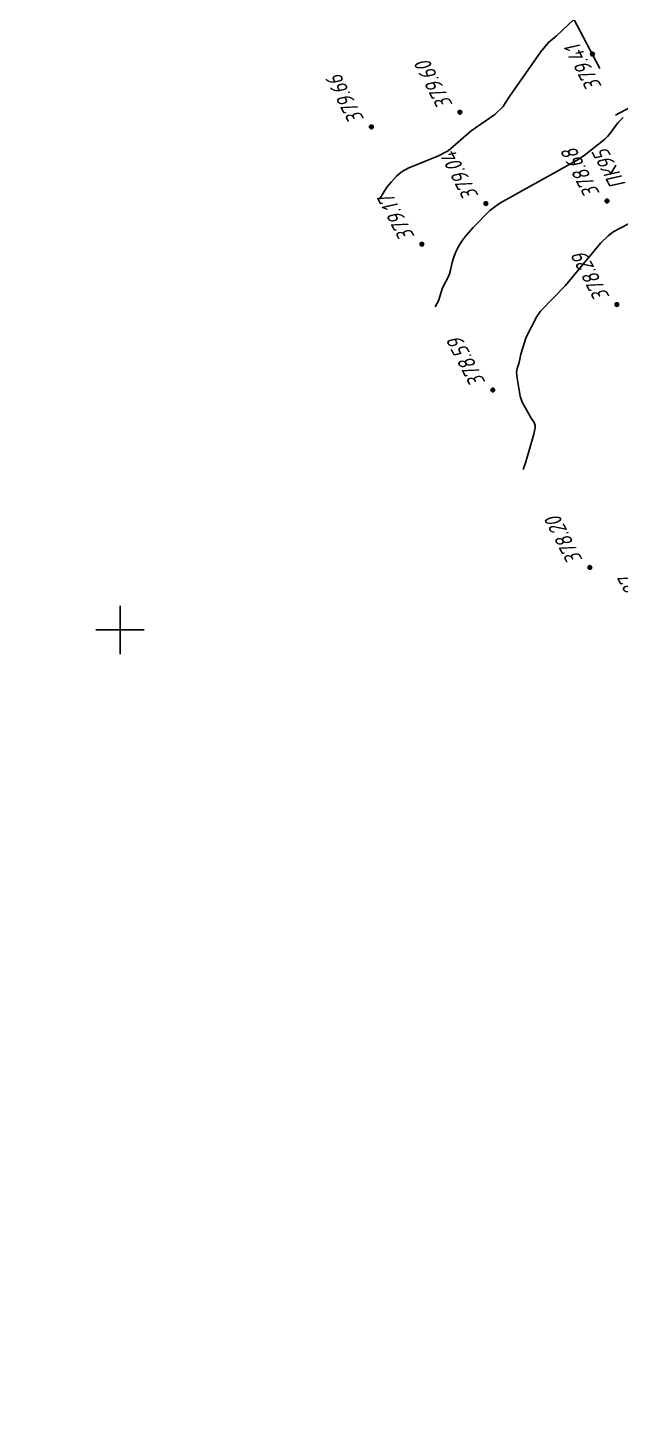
# Model space of a CAD drawing. Extents: x 1518325 to 1519424, y 2186901 to 2188655.
# Drawn here: x 1518377 to 1518524.2, y 2188008.3 to 2188349.7 of the extents above; entities that cross this region are included whole.
import ezdxf
from ezdxf.enums import TextEntityAlignment as Align

# ---------------------------------------------------------------- set-up
doc = ezdxf.new("R2010")
doc.units = 0
for name, color, linetype, lineweight in [('ИИ_ГЕОСЕТКА_025', 3, 'Continuous', 25), ('ИИ_ОТМЕТКА_025', 7, 'Continuous', 25), ('ИИ_ПИКЕТАЖ_025', 7, 'Continuous', 25), ('ИИ_РАЗМЕР_025', 7, 'Continuous', 25), ('ИИ_РЕЛЬЕФ_025', 34, 'Continuous', 25), ('ИИ_ТРАССА_ТРУБ_025', 7, 'Continuous', 25)]:
    doc.layers.add(name, color=color, linetype=linetype, lineweight=lineweight)
doc.styles.add('VNIPISIMPLEXCUR', font='simplex.shx', dxfattribs={"width": 0.8, "oblique": 15})
doc.dimstyles.new('ИИ-2000-м-dm$2', dxfattribs={"dimscale": 2, "dimtxt": 2.5, "dimasz": 2.5, "dimexe": 1.25, "dimexo": 0, "dimgap": 1, "dimtad": 2, "dimtoh": 1, "dimzin": 1, "dimdsep": 46, "dimtxsty": 'VNIPISIMPLEXCUR', "dimcen": 2.5, "dimaunit": 1, "dimazin": 0, "dimtfac": 1, "dimtmove": 1, "dimatfit": 2, "dimfxl": 1, "dimarcsym": 0})

# ---------------------------------------------------------------- blocks, each defined once
blk = doc.blocks.new('ИИ05012')
at = {"color": 0, "linetype": 'Continuous', "lineweight": 25, "flags": 128}
for points in [[(0, 3), (0, -3)], [(-3, 0), (3, 0)]]:
    blk.add_lwpolyline(points, dxfattribs=at)
blk = doc.blocks.new('PICKET')
at = {"color": 0, "linetype": 'Continuous', "lineweight": 25}
for p, q in [((-0.23, 0), (0.23, 0)), ((0, 0.23), (0, -0.23))]:
    blk.add_line(p, q, dxfattribs=at)
blk.add_circle((0, 0), 0.23, dxfattribs=at)
at = {"color": 0, "linetype": 'Continuous', "style": 'VNIPISIMPLEXCUR', "oblique": 15, "width": 0.8}
blk.add_attdef('OTMETKA', (1.25, 0.3), '', height=2, dxfattribs=at)
at = {"color": 8, "linetype": 'Continuous', "style": 'VNIPISIMPLEXCUR', "oblique": 15, "width": 0.8, "flags": 1}
blk.add_attdef('NOMER', (1.25, -2.7), '', height=2, dxfattribs=at)
blk = doc.blocks.new('ИИ15001')
at = {"color": 0, "linetype": 'Continuous', "lineweight": 25}
blk.add_lwpolyline([(0, 1), (0, -1)], dxfattribs=at)
at = {"color": 0, "linetype": 'Continuous', "lineweight": 25, "style": 'VNIPISIMPLEXCUR', "oblique": 15, "width": 0.8}
blk.add_attdef('STATIONING', text='', height=2, dxfattribs=at).set_placement((0, 2), align=Align.CENTER)
at = {"color": 7, "linetype": 'Continuous', "lineweight": 25, "style": 'VNIPISIMPLEXCUR', "oblique": 15, "width": 0.8}
blk.add_attdef('HEIGHT', text='', height=2, dxfattribs=at).set_placement((0, -2), align=Align.TOP_CENTER)
blk = doc.blocks.new('*D54')
at = {"layer": 'Defpoints', "color": 0, "transparency": 16777216}
for p in [(1518412.38, 2188627.85), (1518818.43, 2187967.48), (1518780.69, 2187955.9), (1518760.91, 2187937.21), (1519297.92, 2186946.83)]:
    blk.add_point(p, dxfattribs=at)
at = {"layer": 'ИИ_РАЗМЕР_025', "color": 0, "lineweight": -2, "transparency": 16777216}
for p, q in [((1518777.92, 2187969.12), (1518771.87, 2187980.6)), ((1518777.22, 2187957.5), (1518777.92, 2187969.12))]:
    blk.add_line(p, q, dxfattribs=at)
blk.add_arc((1518772.88, 2187943.51), 14.65, 43.4519, 102.0835, dxfattribs=at)
at = {"layer": 'ИИ_РАЗМЕР_025', "color": 0, "transparency": 16777216}
for points in [[(1518770.04, 2187957.2), (1518769.59, 2187958.46), (1518766.06, 2187956.47)], [(1518784.06, 2187953.97), (1518782.97, 2187953.19), (1518785.84, 2187950.33)]]:
    blk.add_solid(points, dxfattribs=at)
at = {"layer": 'ИИ_РАЗМЕР_025', "color": 0, "transparency": 16777216, "insert": (1518770.55, 2187973.71), "char_height": 4, "attachment_point": 5, "rotation": 117.7798, "style": 'VNIPISIMPLEXCUR'}
blk.add_mtext("90°1'", dxfattribs=at)
blk = doc.blocks.new('*D55')
at = {"layer": 'Defpoints', "color": 0, "transparency": 16777216}
for p in [(1518412.38, 2188627.85), (1518814.13, 2187903.06), (1518791.07, 2187895.12), (1518786.56, 2187888.53), (1519297.92, 2186946.83)]:
    blk.add_point(p, dxfattribs=at)
at = {"layer": 'ИИ_РАЗМЕР_025', "color": 0, "lineweight": -2, "transparency": 16777216}
for p, q in [((1518788.1, 2187902.13), (1518782.05, 2187913.61)), ((1518791.4, 2187897.04), (1518788.1, 2187902.13))]:
    blk.add_line(p, q, dxfattribs=at)
blk.add_arc((1518798.52, 2187894.83), 7.46, 148.8919, 176.6782, dxfattribs=at)
at = {"layer": 'ИИ_РАЗМЕР_025', "color": 0, "transparency": 16777216}
for points in [[(1518791.68, 2187899.17), (1518792.6, 2187898.2), (1518795.05, 2187901.43)], [(1518791.73, 2187895.41), (1518790.43, 2187895.12), (1518791.93, 2187891.36)]]:
    blk.add_solid(points, dxfattribs=at)
at = {"layer": 'ИИ_РАЗМЕР_025', "color": 0, "transparency": 16777216, "insert": (1518780.73, 2187906.71), "char_height": 4, "attachment_point": 5, "rotation": 117.7798, "style": 'VNIPISIMPLEXCUR'}
blk.add_mtext("90°1'", dxfattribs=at)

msp = doc.modelspace()

# ---------------------------------------------------------------- linework, layer by layer
at = {"layer": 'ИИ_РЕЛЬЕФ_025'}
for points, elevation in [([(1518464.406, 2188307.026), (1518465.263, 2188308.53), (1518466.241, 2188309.959), (1518467.354, 2188311.345), (1518468.606, 2188312.708), (1518469.283, 2188313.325), (1518469.996, 2188313.87), (1518470.749, 2188314.303), (1518471.539, 2188314.676), (1518479.045, 2188317.769), (1518480.645, 2188318.575), (1518481.404, 2188319.028), (1518487.168, 2188323.95), (1518493.04, 2188328.076), (1518495.057, 2188330.057), (1518495.623, 2188330.842), (1518496.653, 2188332.509), (1518504.34, 2188343.525), (1518506.312, 2188345.924), (1518508.302, 2188347.586), (1518519.723, 2188358.388)], 379.5), ([(1518478.227, 2188280.232), (1518479.028, 2188281.722), (1518480.047, 2188285.005), (1518481.411, 2188287.597), (1518481.787, 2188288.486), (1518482.045, 2188289.396), (1518482.42, 2188291.26), (1518482.692, 2188292.208), (1518483.349, 2188293.916), (1518483.748, 2188294.783), (1518484.228, 2188295.674), (1518484.816, 2188296.603), (1518485.803, 2188297.89), (1518487.675, 2188299.947), (1518491.797, 2188304.183), (1518494.285, 2188306.029), (1518513.279, 2188316.58), (1518515.177, 2188317.89), (1518520.322, 2188321.927), (1518520.971, 2188322.536), (1518521.573, 2188323.199), (1518523.585, 2188326.005), (1518524.183, 2188326.669), (1518524.898, 2188327.289)], 379), ([(1518500.072, 2188239.862), (1518500.718, 2188241.775), (1518502.731, 2188248.595), (1518502.909, 2188249.426), (1518503.01, 2188250.155), (1518503.018, 2188250.763), (1518502.807, 2188251.513), (1518502.06, 2188252.586), (1518499.785, 2188256.545), (1518499.332, 2188258.044), (1518498.527, 2188262.519), (1518498.445, 2188263.315), (1518498.435, 2188264.02), (1518498.573, 2188264.898), (1518499.06, 2188266.387), (1518499.463, 2188268.531), (1518500.775, 2188272.681), (1518503.452, 2188277.827), (1518504.351, 2188279.195), (1518510.546, 2188285.539), (1518519.352, 2188296.143), (1518521.189, 2188297.911), (1518521.925, 2188298.493), (1518522.581, 2188298.927), (1518524.095, 2188299.783), (1518537.645, 2188306.864)], 378.5)]:
    msp.add_lwpolyline(points, dxfattribs=dict(at, elevation=elevation))
at = {"layer": 'ИИ_ТРАССА_ТРУБ_025', "color": 4}
msp.add_lwpolyline([(1518519.118, 2188339.482), (1518482.83, 2188408.37), (1518377.009, 2188609.218)], dxfattribs=at)

# ---------------------------------------------------------------- block references
at = {"layer": 'ИИ_ГЕОСЕТКА_025', "xscale": 2, "yscale": 2, "zscale": 2}
msp.add_blockref('ИИ05012', (1518400, 2188200), dxfattribs=at)
at = {"layer": 'ИИ_ОТМЕТКА_025'}
ref = msp.add_blockref('PICKET', (1518517.27, 2188343.06, 379.41), dxfattribs=dict(at, xscale=2, yscale=2, zscale=2, rotation=117.7797222222222))
ref.add_attrib('OTMETKA', '379.41', (1518519.657, 2188335.01, 379.41), dxfattribs={"layer": '0', "color": 0, "linetype": 'Continuous', "height": 4, "rotation": 117.77972, "style": 'VNIPISIMPLEXCUR', "oblique": 15, "width": 0.8})
at = {"layer": 'ИИ_ОТМЕТКА_025', "xscale": 2, "yscale": 2, "zscale": 2, "rotation": 117.7797222222222}
for p, values in [((1518484.35, 2188328.58, 379.6), {'OTMETKA': '379.60'}), ((1518462.37, 2188324.96, 379.66), {'OTMETKA': '379.66'}), ((1518490.8, 2188305.9, 379.04), {'OTMETKA': '379.04'}), ((1518520.87, 2188306.55, 378.68), {'OTMETKA': '378.68'}), ((1518474.92, 2188295.81, 379.17), {'OTMETKA': '379.17'}), ((1518523.32, 2188280.82, 378.29), {'OTMETKA': '378.29'}), ((1518492.5, 2188259.59, 378.59), {'OTMETKA': '378.59'}), ((1518516.61, 2188215.5, 378.2), {'OTMETKA': '378.20'})]:
    msp.add_blockref('PICKET', p, dxfattribs=at).add_auto_attribs(values)
at = {"layer": 'ИИ_ОТМЕТКА_025'}
ref = msp.add_blockref('PICKET', (1518532.82, 2188199.3, 377.87), dxfattribs=dict(at, xscale=2, yscale=2, zscale=2, rotation=117.7797222222222))
ref.add_attrib('OTMETKA', '377.87', (1518533.205, 2188202.626, 377.87), dxfattribs={"layer": '0', "color": 0, "linetype": 'Continuous', "height": 4, "rotation": 117.77972, "style": 'VNIPISIMPLEXCUR', "oblique": 15, "width": 0.8})
at = {"layer": 'ИИ_ПИКЕТАЖ_025', "color": 4}
ref = msp.add_blockref('ИИ15001', (1518524.74, 2188328.809, 379.03), dxfattribs=dict(at, xscale=2, yscale=2, zscale=2, rotation=117.7787999999999))
ref.add_attrib('STATIONING', 'ПК95', dxfattribs={"layer": '0', "color": 0, "linetype": 'Continuous', "lineweight": 25, "height": 4, "rotation": 117.7788, "style": 'VNIPISIMPLEXCUR', "oblique": 15, "width": 0.8}).set_placement((1518523.277, 2188315.287), align=Align.CENTER)
ref.add_attrib('HEIGHT', '379.03', dxfattribs={"layer": '0', "color": 7, "linetype": 'Continuous', "lineweight": 25, "height": 4, "rotation": 117.7788, "style": 'VNIPISIMPLEXCUR', "oblique": 15, "width": 0.8}).set_placement((1518529.224, 2188331.274), align=Align.TOP_CENTER)

# ---------------------------------------------------------------- dimensions: what is measured, and where the dimension line sits
at = {"layer": 'ИИ_РАЗМЕР_025'}
for base, line1, line2, picture, middle in [((1518780.695, 2187955.898), ((1518760.909, 2187937.208), (1518818.429, 2187967.478)), ((1519297.92, 2186946.834), (1518412.378, 2188627.85)), '*D54', (1518770.553, 2187973.705)), ((1518791.072, 2187895.122), ((1519297.92, 2186946.834), (1518412.378, 2188627.85)), ((1518814.129, 2187903.058), (1518786.559, 2187888.528)), '*D55', (1518780.731, 2187906.714))]:
    dim = msp.add_angular_dim_2l(base=base, line1=line1, line2=line2, dimstyle='ИИ-2000-м-dm$2', override={"dimtxt": 2, "dimasz": 2, "dimzin": 0}, dxfattribs=at)
    dim.commit()
    dim.dimension.update_dxf_attribs({"geometry": picture, "text_midpoint": middle, "dimtype": 162})

doc.saveas('drawing.dxf')
